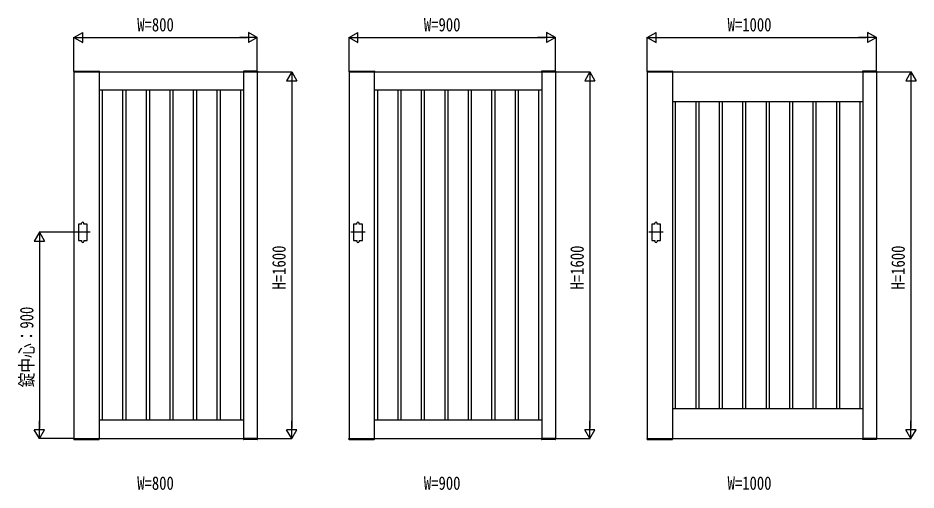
# Model space of a CAD drawing. Units: millimetres, scale not verified. Extents: x -8410 to 8410, y -5940 to 5940.
# Drawn here: x -1354 to 2563, y -2074 to -15 of the extents above; entities that cross this region are included whole.
import ezdxf
from ezdxf.enums import TextEntityAlignment as Align

# ---------------------------------------------------------------- set-up
doc = ezdxf.new("R2010")
doc.units = ezdxf.units.MM
doc.header["$LTSCALE"] = 30
doc.layers.add('0-2_YKK_A1', color=4, linetype='Continuous')
doc.layers.add('0-3_YKK_D', color=6, linetype='Continuous')
doc.styles.add('ＭＳ ゴシック', font='')
doc.styles.get('ＭＳ ゴシック').set_extended_font_data('MS Gothic')

msp = doc.modelspace()

# ---------------------------------------------------------------- linework, layer by layer
at = {"layer": '0-2_YKK_A1'}
for p, q in [((-1110.32, -247.45), (-1110.46, -250)), ((-1110.46, -250), (-999.46, -250)), ((-1109.96, -250), (-1109.96, -1850)), ((-1109.32, -246.5), (-1000.59, -246.5)), ((-999.96, -250), (-999.96, -1850)), ((-999.59, -247.45), (-999.46, -250)), ((-370.32, -247.45), (-370.46, -250)), ((-309.46, -250), (-370.46, -250)), ((-369.96, -250), (-369.96, -1850)), ((-310.59, -246.5), (-369.32, -246.5)), ((-309.96, -250), (-309.96, -1850)), ((-309.59, -247.45), (-309.46, -250)), ((89.68, -247.45), (89.54, -250)), ((89.54, -250), (200.54, -250)), ((90.04, -250), (990.04, -250)), ((90.67, -246.5), (199.41, -246.5)), ((200.04, -250), (200.04, -1850)), ((200.41, -247.45), (200.54, -250)), ((929.68, -247.45), (929.54, -250)), ((990.54, -250), (929.54, -250)), ((930.04, -250), (930.04, -1850)), ((989.41, -246.5), (930.67, -246.5)), ((990.04, -250), (990.04, -1850)), ((990.41, -247.45), (990.54, -250)), ((1389.67, -247.45), (1389.54, -250)), ((1389.54, -250), (1500.54, -250)), ((1390.04, -250), (2390.04, -250)), ((1390.67, -246.5), (1499.41, -246.5)), ((1500.04, -250), (1500.04, -1850)), ((1500.41, -247.45), (1500.54, -250)), ((2329.67, -247.45), (2329.54, -250)), ((2390.54, -250), (2329.54, -250)), ((2330.04, -250), (2330.04, -1850)), ((2389.41, -246.5), (2330.67, -246.5)), ((2390.04, -250), (2390.04, -1850)), ((2390.41, -247.45), (2390.54, -250)), ((-369.96, -330), (-999.96, -330)), ((-986.46, -330), (-986.46, -1770)), ((-897.46, -330), (-897.46, -1770)), ((-883.66, -330), (-883.66, -1770)), ((-794.66, -330), (-794.66, -1770)), ((-780.86, -330), (-780.86, -1770)), ((-691.86, -330), (-691.86, -1770)), ((-678.06, -330), (-678.06, -1770)), ((-589.06, -330), (-589.06, -1770)), ((-575.26, -330), (-575.26, -1770)), ((-486.26, -330), (-486.26, -1770)), ((-472.46, -330), (-472.46, -1770)), ((-383.46, -330), (-383.46, -1770)), ((930.04, -330), (200.04, -330)), ((214.33, -330), (213.49, -1770)), ((302.34, -330), (302.34, -1770)), ((315.74, -330), (315.74, -1770)), ((404.74, -330), (404.74, -1770)), ((418.14, -330), (418.14, -1770)), ((507.14, -330), (507.14, -1770)), ((520.54, -330), (520.54, -1770)), ((609.54, -330), (609.54, -1770)), ((622.94, -330), (622.94, -1770)), ((711.94, -330), (711.94, -1770)), ((725.34, -330), (725.34, -1770)), ((814.34, -330), (814.34, -1770)), ((827.74, -330), (827.74, -1770)), ((916.74, -330), (916.74, -1770)), ((2330.04, -380), (1500.04, -380)), ((1512.84, -380), (1512.84, -1720)), ((1601.84, -380), (1601.84, -1720)), ((1615.04, -380), (1615.04, -1720)), ((1704.04, -380), (1704.04, -1720)), ((1717.24, -380), (1717.24, -1720)), ((1806.24, -380), (1806.24, -1720)), ((1819.44, -380), (1819.44, -1720)), ((1908.44, -380), (1908.44, -1720)), ((1921.64, -380), (1921.64, -1720)), ((2010.64, -380), (2010.64, -1720)), ((2023.84, -380), (2023.84, -1720)), ((2112.84, -380), (2112.84, -1720)), ((2126.04, -380), (2126.04, -1720)), ((2215.04, -380), (2215.04, -1720)), ((2228.24, -380), (2228.24, -1720)), ((2317.24, -380), (2317.24, -1720)), ((-1075.96, -915), (-1075.96, -910)), ((-1065.96, -915), (-1065.96, -910)), ((124.04, -915), (124.04, -910)), ((134.04, -915), (134.04, -910)), ((1424.04, -915), (1424.04, -910)), ((1434.04, -915), (1434.04, -910)), ((-1039.46, -950), (-1102.46, -950)), ((160.54, -950), (97.54, -950)), ((1460.54, -950), (1397.54, -950)), ((-1075.96, -985), (-1075.96, -990)), ((-1065.96, -985), (-1065.96, -990)), ((124.04, -985), (124.04, -990)), ((134.04, -985), (134.04, -990)), ((1424.04, -985), (1424.04, -990)), ((1434.04, -985), (1434.04, -990)), ((2330.04, -1720), (1500.04, -1720)), ((-369.96, -1770), (-999.96, -1770)), ((930.04, -1770), (200.04, -1770)), ((-1110.46, -1850), (-999.46, -1850)), ((-1110.32, -1852.55), (-1110.46, -1850)), ((-1109.32, -1853.5), (-1000.59, -1853.5)), ((-999.59, -1852.55), (-999.46, -1850)), ((-309.46, -1850), (-370.46, -1850)), ((-370.32, -1852.55), (-370.46, -1850)), ((-310.59, -1853.5), (-369.32, -1853.5)), ((-309.59, -1852.55), (-309.46, -1850)), ((89.54, -1850), (200.54, -1850)), ((89.68, -1852.55), (89.54, -1850)), ((90.67, -1853.5), (199.41, -1853.5)), ((200.41, -1852.55), (200.54, -1850)), ((990.54, -1850), (929.54, -1850)), ((929.68, -1852.55), (929.54, -1850)), ((989.41, -1853.5), (930.67, -1853.5)), ((990.41, -1852.55), (990.54, -1850)), ((1389.54, -1850), (1500.54, -1850)), ((1389.67, -1852.55), (1389.54, -1850)), ((1390.67, -1853.5), (1499.41, -1853.5)), ((1500.41, -1852.55), (1500.54, -1850)), ((2390.54, -1850), (2329.54, -1850)), ((2329.67, -1852.55), (2329.54, -1850)), ((2389.41, -1853.5), (2330.67, -1853.5)), ((2390.41, -1852.55), (2390.54, -1850))]:
    msp.add_line(p, q, dxfattribs=at)
for points in [[(-1109.96, -250), (-1109.96, -1850), (-309.96, -1850)], [(-1109.96, -250), (-309.96, -250), (-309.96, -1850)], [(90.04, -250), (90.04, -1850), (990.04, -1850)], [(1390.04, -250), (1390.04, -1850), (2390.04, -1850)], [(-1075.96, -915), (-1089.96, -915), (-1089.96, -985), (-1075.96, -985)], [(-1065.96, -985), (-1051.96, -985), (-1051.96, -915), (-1065.96, -915)], [(124.04, -915), (110.04, -915), (110.04, -985), (124.04, -985)], [(134.04, -985), (148.04, -985), (148.04, -915), (134.04, -915)], [(1424.04, -915), (1410.04, -915), (1410.04, -985), (1424.04, -985)], [(1434.04, -985), (1448.04, -985), (1448.04, -915), (1434.04, -915)]]:
    msp.add_lwpolyline(points, dxfattribs=at)
for centre, radius, start, end in [((-1109.32, -247.5), 1, 90, 177), ((-1000.59, -247.5), 1, 3, 90), ((-369.32, -247.5), 1, 90, 177), ((-310.59, -247.5), 1, 3, 90), ((90.67, -247.5), 1, 90, 177), ((199.41, -247.5), 1, 3, 90), ((930.67, -247.5), 1, 90, 177), ((989.41, -247.5), 1, 3, 90), ((1390.67, -247.5), 1, 90, 177), ((1499.41, -247.5), 1, 3, 90), ((2330.67, -247.5), 1, 90, 177), ((2389.41, -247.5), 1, 3, 90), ((-1070.96, -910), 5, 0, 180), ((129.04, -910), 5, 0, 180), ((1429.04, -910), 5, 0, 180), ((-1070.96, -990), 5, 180, 0), ((129.04, -990), 5, 180, 0), ((1429.04, -990), 5, 180, 0), ((-1109.32, -1852.5), 1, 183, 270), ((-1000.59, -1852.5), 1, 270, 357), ((-369.32, -1852.5), 1, 183, 270), ((-310.59, -1852.5), 1, 270, 357), ((90.67, -1852.5), 1, 183, 270), ((199.41, -1852.5), 1, 270, 357), ((930.67, -1852.5), 1, 183, 270), ((989.41, -1852.5), 1, 270, 357), ((1390.67, -1852.5), 1, 183, 270), ((1499.41, -1852.5), 1, 270, 357), ((2330.67, -1852.5), 1, 183, 270), ((2389.41, -1852.5), 1, 270, 357)]:
    msp.add_arc(centre, radius, start, end, dxfattribs=at)
at = {"layer": '0-3_YKK_D'}
for p, q in [((-1109.96, -100), (-1070.99, -77.5)), ((-1070.99, -122.5), (-1070.99, -77.5)), ((-309.96, -100), (-348.93, -77.5)), ((-348.93, -77.5), (-348.93, -122.5)), ((90.04, -100), (129.01, -77.5)), ((129.01, -122.5), (129.01, -77.5)), ((990.04, -100), (951.07, -77.5)), ((951.07, -77.5), (951.07, -122.5)), ((1390.04, -100), (1429.01, -77.5)), ((1429.01, -122.5), (1429.01, -77.5)), ((2390.04, -100), (2351.07, -77.5)), ((2351.07, -77.5), (2351.07, -122.5)), ((-1109.96, -248), (-1109.96, -99)), ((-1109.96, -100), (-1070.99, -122.5)), ((-1109.96, -100), (-1032.01, -100)), ((-1064.96, -100), (-354.96, -100)), ((-309.96, -100), (-387.9, -100)), ((-309.96, -100), (-348.93, -122.5)), ((-309.96, -248), (-309.96, -99)), ((90.04, -248), (90.04, -99)), ((90.04, -100), (129.01, -122.5)), ((90.04, -100), (167.98, -100)), ((135.04, -100), (945.04, -100)), ((990.04, -100), (912.1, -100)), ((990.04, -100), (951.07, -122.5)), ((990.04, -248), (990.04, -99)), ((1390.04, -248), (1390.04, -99)), ((1390.04, -100), (1429.01, -122.5)), ((1390.04, -100), (1467.98, -100)), ((1435.04, -100), (2345.04, -100)), ((2390.04, -100), (2312.1, -100)), ((2390.04, -100), (2351.07, -122.5)), ((2390.04, -248), (2390.04, -99)), ((-307.96, -250), (-158.96, -250)), ((-159.96, -250), (-182.46, -288.97)), ((-159.96, -250), (-137.46, -288.97)), ((-159.96, -250), (-159.96, -327.94)), ((992.04, -250), (1141.04, -250)), ((1140.04, -250), (1117.54, -288.97)), ((1140.04, -250), (1162.54, -288.97)), ((1140.04, -250), (1140.04, -327.94)), ((2392.04, -250), (2541.04, -250)), ((2540.04, -250), (2517.54, -288.97)), ((2540.04, -250), (2562.54, -288.97)), ((2540.04, -250), (2540.04, -327.94)), ((-182.46, -288.97), (-137.46, -288.97)), ((-159.96, -295), (-159.96, -1805)), ((1117.54, -288.97), (1162.54, -288.97)), ((1140.04, -295), (1140.04, -1805)), ((2517.54, -288.97), (2562.54, -288.97)), ((2540.04, -295), (2540.04, -1805)), ((-1259.96, -950), (-1282.46, -988.97)), ((-1104.46, -950), (-1260.96, -950)), ((-1259.96, -950), (-1237.46, -988.97)), ((-1259.96, -950), (-1259.96, -1027.94)), ((-1282.46, -988.97), (-1237.46, -988.97)), ((-1259.96, -995), (-1259.96, -1805)), ((-1259.96, -1850), (-1259.96, -1772.06)), ((-159.96, -1850), (-159.96, -1772.06)), ((1140.04, -1850), (1140.04, -1772.06)), ((2540.04, -1850), (2540.04, -1772.06)), ((-1259.96, -1850), (-1282.46, -1811.03)), ((-1237.46, -1811.03), (-1282.46, -1811.03)), ((-1259.96, -1850), (-1237.46, -1811.03)), ((-159.96, -1850), (-182.46, -1811.03)), ((-137.46, -1811.03), (-182.46, -1811.03)), ((-159.96, -1850), (-137.46, -1811.03)), ((1140.04, -1850), (1117.54, -1811.03)), ((1162.54, -1811.03), (1117.54, -1811.03)), ((1140.04, -1850), (1162.54, -1811.03)), ((2540.04, -1850), (2517.54, -1811.03)), ((2562.54, -1811.03), (2517.54, -1811.03)), ((2540.04, -1850), (2562.54, -1811.03)), ((-1111.96, -1850), (-1260.96, -1850)), ((-307.96, -1850), (-158.96, -1850)), ((992.04, -1850), (1141.04, -1850)), ((2392.04, -1850), (2541.04, -1850))]:
    msp.add_line(p, q, dxfattribs=at)

# ---------------------------------------------------------------- texts
at = {"layer": '0-3_YKK_D', "style": 'ＭＳ ゴシック', "width": 0.8}
for s, p in [('W=800', (-833.69, -91)), ('W=900', (416.31, -91)), ('W=1000', (1740.71, -91)), ('W=800', (-833.69, -2091)), ('W=900', (416.31, -2091)), ('W=1000', (1740.71, -2091))]:
    msp.add_text(s, height=58.65, dxfattribs=at).set_placement(p, align=Align.BOTTOM_LEFT)
for s, p in [('H=1600', (-168.96, -1199.33)), ('H=1600', (1131.04, -1199.33)), ('H=1600', (2531.04, -1199.33)), ('錠中心：900', (-1268.96, -1626.13))]:
    msp.add_text(s, height=58.65, rotation=90, dxfattribs=at).set_placement(p, align=Align.BOTTOM_LEFT)

doc.saveas('drawing.dxf')
